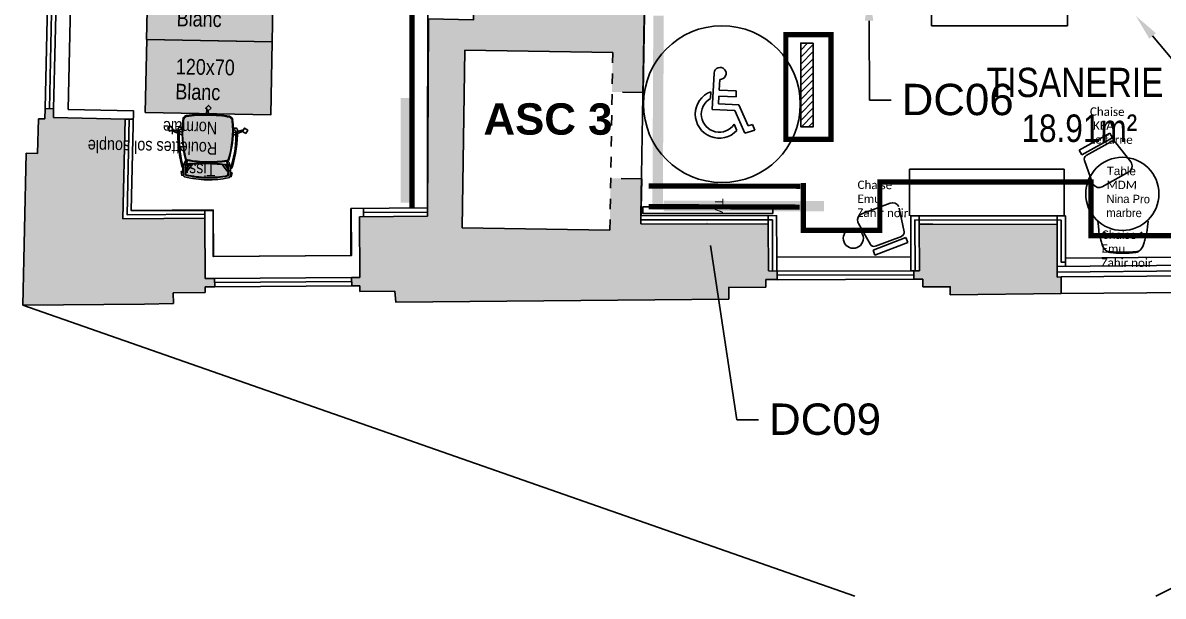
# Model space of a CAD drawing. Extents: x -28.9 to 23.3, y -8.4 to 57.6.
# Drawn here: x -16.27 to -5.36, y 19.56 to 25.05 of the extents above; entities that cross this region are included whole.
import ezdxf
from ezdxf import colors
from ezdxf.entities.mleader import LeaderData, LeaderLine
from ezdxf.enums import TextEntityAlignment as Align
from ezdxf.math import Vec2, Vec3

# ---------------------------------------------------------------- set-up
doc = ezdxf.new("R2010")
doc.units = 0
doc.header["$LTSCALE"] = 0.001
for name, pattern in [('AXES2', [28.575, 19.05, -3.175, 3.175, -3.175]), ('CACHE', [0.375, 0.25, -0.125]), ('CACHE2', [4.7625, 3.175, -1.5875]), ('HIDDEN', [9.525, 6.35, -3.175])]:
    doc.linetypes.add(name, pattern=pattern)
for name, color, linetype in [('01-FAC_CHASSIS EXI', 4, 'Continuous'), ('01-STR_MACONNERIE_HACH', 252, 'Continuous'), ('02-CL HACH PLATRE', 6, 'Continuous'), ('02-ISOLATION', 6, 'ISOLATION'), ('_ANNO-CONCEPT-T', 7, 'Continuous'), ('A-Etiq_Mob', 7, 'Continuous'), ('A-Etiquettes', 7, 'Continuous'), ('A-legende', 7, 'Continuous'), ('A-texte', 7, 'Continuous')]:
    doc.layers.add(name, color=color, linetype=linetype)
for name, color, linetype, true_color in [('04-MOBILIER', 1, 'Continuous', 0xff0000), ('A-cote', 7, 'Continuous', 0x425746), ('A-Détails', 7, 'Continuous', 0x00a500), ('A-mobilier', 7, 'Continuous', 0x666666), ('A-MOQUETTE', 7, 'Continuous', 0xe5ecff), ('A-projet', 7, 'Continuous', 0x5b6280), ('A-signalétique', 7, 'Continuous', 0x666666), ('couleur siege', 1, 'Continuous', 0xff0000), ('SA-ELEVATION', 2, 'Continuous', 0xffff00)]:
    doc.layers.add(name, color=color, linetype=linetype, true_color=true_color)
doc.layers.add('Cloison', color=6, linetype='Continuous', lineweight=30)
doc.styles.add('COTE 100', font='arial.ttf', dxfattribs={"height": 0.15})
doc.styles.add('ROMAND', font='romand', dxfattribs={"width": 0.7})
doc.styles.get("Standard").update_dxf_attribs({"font": 'ARIALN.TTF'})
doc.styles.add('Y_TXT_COT', font='arial.ttf', dxfattribs={"height": 0.2})
doc.linetypes.add('ISOLATION', pattern='A,0.00254,-2.54,[134,ltypeshp.shx,S=2.54,R=0,X=-2.54,Y=0],-5.08,[134,ltypeshp.shx,S=2.54,R=180,X=2.54,Y=0],-2.54', length=10.16254)

# ---------------------------------------------------------------- blocks, each defined once
blk = doc.blocks.new('chaise')
at = {"layer": 'A-mobilier', "ltscale": 0.1, "true_color": 0xc7c8ca}
h = blk.add_hatch(color=9, dxfattribs=at)
h.dxf.hatch_style = 1
h.paths.add_polyline_path([(0.272, 0.456, 0.30076), (0.236, 0.489, 0.043342), (0.008, 0.509, 0.043342), (-0.219, 0.489, 0.300759), (-0.255, 0.456, 0.09791), (-0.223, 0.027, 0.292085), (-0.207, 0.013, 0.040929), (0.008, -0.005, 0.040929), (0.223, 0.013, 0.292085), (0.239, 0.027, 0.09791)])
h.paths.add_polyline_path([(0.159, -0.024, 0.015765), (0.008, -0.018, 0.016739), (-0.152, -0.025), (-0.19, -0.069), (-0.218, -0.103, 0.040824), (-0.213, -0.142, 0.054873), (0.008, -0.167, 0.054873), (0.23, -0.142, 0.02252), (0.233, -0.121), (0.219, -0.101)])
h.paths.add_polyline_path([(0.191, -0.026, 0.003373), (0.159, -0.024), (0.219, -0.101), (0.233, -0.121, 0.02535), (0.235, -0.097)])
h.paths.add_polyline_path([(0.226, -0.03, 0.0036), (0.191, -0.026), (0.235, -0.097, 0.0714)])
h.paths.add_polyline_path([(-0.152, -0.025, 0.003505), (-0.185, -0.027), (-0.196, -0.043), (-0.217, -0.075, 0.030269), (-0.218, -0.103), (-0.19, -0.069)])
h.paths.add_polyline_path([(-0.185, -0.027, 0.002494), (-0.209, -0.03, 0.048116), (-0.217, -0.075), (-0.196, -0.043)], flags=17)
at = {"layer": 'A-mobilier'}
for p, q in [((0.004, 0.509), (0.006, 0.543)), ((0.022, 0.558), (0.023, 0.509)), ((-0.262, 0.365), (-0.287, 0.365)), ((0.279, 0.365), (0.303, 0.365)), ((-0.374, 0.349), (-0.308, 0.33)), ((-0.308, 0.308), (-0.363, 0.33)), ((-0.292, 0.326), (-0.283, 0.323)), ((-0.263, 0.345), (-0.272, 0.345)), ((0.279, 0.345), (0.288, 0.345)), ((0.279, 0.31), (0.309, 0.317)), ((0.309, 0.293), (0.279, 0.282)), ((0.324, 0.32), (0.378, 0.334)), ((0.398, 0.325), (0.324, 0.298)), ((-0.242, -0.066), (-0.241, -0.066)), ((-0.19, -0.069), (-0.219, -0.105)), ((-0.217, -0.075), (-0.196, -0.043)), ((0.233, -0.121), (0.219, -0.101)), ((0.258, -0.066), (0.257, -0.066))]:
    blk.add_line(p, q, dxfattribs=at)
at = {"layer": 'A-mobilier', "linetype": 'HIDDEN'}
for p, q in [((-0.263, 0.29), (-0.293, 0.302)), ((-0.283, 0.323), (-0.263, 0.317)), ((-0.196, -0.043), (-0.185, -0.027)), ((-0.152, -0.025), (-0.19, -0.069)), ((0.219, -0.101), (0.159, -0.024)), ((0.191, -0.026), (0.235, -0.097))]:
    blk.add_line(p, q, dxfattribs=at)
at = {"layer": 'A-mobilier'}
for points in [[(-0.024, 0.57), (0.006, 0.543), (0.034, 0.572), (0.003, 0.6)], [(-0.398, 0.31), (-0.363, 0.331), (-0.383, 0.366), (-0.418, 0.345)], [(0.395, 0.371), (0.378, 0.334), (0.415, 0.317), (0.432, 0.354)]]:
    blk.add_lwpolyline(points, close=True, dxfattribs=at)
for points in [[(-0.243, -0.109), (-0.259, -0.113), (-0.25, -0.153), (-0.237, -0.15)], [(0.255, -0.145), (0.275, -0.147), (0.28, -0.107), (0.259, -0.105)]]:
    blk.add_lwpolyline(points, dxfattribs=at)
for centre, radius, start, end in [((-0.212, 0.445), 0.0447, 99.9272, 166.8835), ((-0.019, -0.687), 1.184, 88.7046, 100.0235), ((0.008, -0.811), 1.32, 90, 99.927), ((0.008, -0.811), 1.32, 80.073, 90), ((0.035, -0.687), 1.184, 79.9765, 91.2954), ((0.228, 0.445), 0.0447, 13.1165, 80.0728), ((-0.287, 0.345), 0.02, 90, 178.2197), ((0.845, 0.323), 1.108, 173.1278, 195.4958), ((0.845, 0.323), 1.103, 173.7387, 195.3268), ((-0.203, 0.434), 0.0495, 115.9014, 169.3298), ((-0.829, 0.323), 1.103, 344.6732, 6.2613), ((-0.829, 0.323), 1.108, 344.5042, 6.8722), ((0.219, 0.434), 0.0495, 10.6702, 64.0986), ((0.303, 0.345), 0.02, 1.7803, 90), ((1.039, 0.304), 1.347, 178.2197, 195.2822), ((0.842, 0.272), 1.135, 177.2781, 195.5028), ((-0.272, 0.325), 0.02, 90, 177.2781), ((-0.826, 0.272), 1.135, 344.4972, 2.7219), ((-1.023, 0.304), 1.347, 344.7178, 1.7803), ((0.288, 0.325), 0.02, 2.7219, 90), ((-0.207, -0.008), 0.02, 80.7555, 159.0187), ((-0.204, 0.032), 0.02, 195.4958, 260.6251), ((0.02, -0.095), 0.243, 156.8702, 192.2258), ((-0.2, 0.037), 0.02, 195.3268, 260.7665), ((0.008, 1.315), 1.32, 260.6251, 270), ((-0.186, -0.008), 0.02, 114.7785, 159.0187), ((0.008, 1.315), 1.315, 260.7665, 270), ((0.008, 1.315), 1.315, 270, 279.2335), ((0.008, 1.315), 1.32, 270, 279.3749), ((0.202, -0.008), 0.02, 20.9813, 65.2215), ((0.216, 0.037), 0.02, 279.2335, 344.6732), ((0.223, -0.008), 0.02, 20.9813, 99.2445), ((-0.003, -0.095), 0.243, 347.7742, 23.1298), ((0.22, 0.032), 0.02, 279.3749, 344.5042), ((-0.241, -0.046), 0.02, 195.2822, 270), ((-0.233, -0.026), 0.02, 195.5028, 252.7294), ((0.02, -0.095), 0.263, 159.0187, 193.9621), ((0.02, -0.095), 0.238, 164.1556, 191.4603), ((0.031, -2.412), 2.399, 90.5363, 95.8288), ((0.031, -2.412), 2.394, 90.5374, 95.7482), ((-0.014, -2.412), 2.399, 84.1712, 89.4637), ((-0.014, -2.412), 2.394, 84.2518, 89.4626), ((-0.003, -0.095), 0.238, 348.5397, 15.8444), ((-0.003, -0.095), 0.263, 346.0379, 20.9813), ((0.249, -0.026), 0.02, 287.2706, 344.4972), ((0.257, -0.046), 0.02, 270, 344.7178), ((-0.22, -0.145), 0.02, 218.589, 257.0335), ((0.01, 0.853), 1.044, 257.0335, 269.9004), ((0.01, 0.853), 1.024, 257.1546, 269.8984), ((0.01, 0.853), 1.019, 257.3346, 269.8979), ((0.006, 0.853), 1.019, 270.1021, 282.6654), ((0.006, 0.853), 1.024, 270.1016, 282.8454), ((0.006, 0.853), 1.044, 270.0996, 282.9665), ((0.236, -0.145), 0.02, 282.9665, 321.411)]:
    blk.add_arc(centre, radius, start, end, dxfattribs=at)
blk = doc.blocks.new('SiègeT1')
at = {"layer": 'couleur siege', "true_color": 0x8a6689}
for points in [[(-0.194, 0.224), (-0.077, 0.21), (0.039, 0.212), (0.155, 0.217), (0.198, 0.222), (0.203, 0.244), (0.204, 0.282), (0.201, 0.321), (0.123, 0.338), (0.039, 0.343), (-0.023, 0.345), (-0.098, 0.338), (-0.149, 0.331), (-0.196, 0.322), (-0.202, 0.3), (-0.201, 0.265)], [(-0.208, -0.236), (-0.225, -0.22), (-0.234, -0.197), (-0.236, -0.14), (-0.238, -0.076), (-0.234, -0.012), (-0.228, 0.045), (-0.218, 0.102), (-0.211, 0.132), (-0.201, 0.169), (-0.197, 0.177), (-0.184, 0.18), (-0.12, 0.188), (-0.049, 0.193), (0.009, 0.195), (0.077, 0.193), (0.132, 0.188), (0.169, 0.183), (0.191, 0.179), (0.199, 0.177), (0.204, 0.173), (0.207, 0.164), (0.219, 0.115), (0.231, 0.045), (0.237, -0.005), (0.241, -0.063), (0.241, -0.105), (0.24, -0.159), (0.236, -0.197), (0.235, -0.21), (0.229, -0.22), (0.222, -0.229), (0.213, -0.234), (0.207, -0.236), (0.175, -0.242), (0.114, -0.248), (0.051, -0.251), (-0.05, -0.252), (-0.126, -0.247), (-0.191, -0.238)]]:
    blk.add_hatch(color=8, dxfattribs=at).paths.add_polyline_path(points)
at = {"extrusion": (0, 0, -1), "xscale": 0.8999999999999986, "yscale": 0.8999999999999986, "zscale": -0.9, "rotation": 180}
blk.add_blockref('chaise', (0.005, 0.195), dxfattribs=at)
at = {"layer": 'A-Etiq_Mob', "style": 'ROMAND', "width": 0.7}
for tag, p in [('FINITION', (-0.079, 0.177)), ('PIETEMENT', (-0.091, -0.031)), ('ASSISE', (-0.088, -0.224)), ('COULEUR', (-0.104, -0.424))]:
    blk.add_attdef(tag, p, '', height=0.15, dxfattribs=at)
blk = doc.blocks.new('Poste127')
at = {"transparency": 33554582}
h = blk.add_hatch(color=256, dxfattribs=at)
h.dxf.hatch_style = 1
h.set_gradient(color1=(199, 200, 202), color2=(255, 246, 230), tint=1, name='CURVED')
h.paths.add_polyline_path([(0, 0.7), (0, 0), (1.2, 0), (1.2, 0.7)])
blk.add_lwpolyline([(0, 0.7), (0, 0), (1.2, 0), (1.2, 0.7)], close=True)
at = {"layer": 'A-Etiq_Mob'}
for tag, p in [('FINITION', (0.284, 0.421)), ('DIM', (0.284, 0.18))]:
    blk.add_attdef(tag, p, '', height=0.15, dxfattribs=at)
blk = doc.blocks.new('*U23')
at = {"color": 0, "linetype": 'ByBlock', "lineweight": -2}
for p, q in [((0.17, 0.1896), (0.1083, -0.0569)), ((-0.015, 0.1154), (-0.0252, 0.0747)), ((0.101, 0.0864), (-0.015, 0.1154)), ((0.101, 0.0864), (0.1192, 0.1591)), ((-0.0588, 0.0282), (-0.1648, -0.0935)), ((0.0779, -0.0061), (-0.0588, 0.0282)), ((0.0908, 0.0457), (-0.0252, 0.0747)), ((0.0908, 0.0457), (0.0779, -0.0061)), ((0.1544, 0.058), (0.1429, 0.0119)), ((-0.2187, -0.1078), (-0.1921, -0.0751)), ((-0.1648, -0.0935), (-0.1921, -0.0751)), ((-0.044, -0.0187), (-0.1575, -0.1488)), ((0.1083, -0.0569), (-0.044, -0.0187)), ((-0.1575, -0.1488), (-0.2187, -0.1078)), ((-0.0691, -0.1113), (-0.1, -0.1468))]:
    blk.add_line(p, q, dxfattribs=at)
for centre, radius, start, end in [((0.1294, 0.1997), 0.0419, 345.94129, 255.94129), ((0.051, -0.074), 0.1677, 205.72075, 51.94231), ((0.051, -0.074), 0.1258, 197.23743, 43.10137)]:
    blk.add_arc(centre, radius, start, end, dxfattribs=at)
blk = doc.blocks.new('Xref-R1-2018-11')
at = {"layer": '01-STR_MACONNERIE_HACH'}
h = blk.add_hatch(color=256, dxfattribs=at)
h.dxf.hatch_style = 1
h.paths.add_polyline_path([(-13.248, 17.273), (-13.246, 17.355), (-13.326, 17.357), (-13.329, 17.259), (-13.391, 17.26), (-13.399, 16.927), (-13.508, 16.93), (-13.541, 15.475), (-12.378, 15.485), (-12.099, 15.493), (-12.101, 15.595), (-11.795, 15.597), (-11.795, 15.651), (-11.705, 15.652), (-11.706, 15.732), (-11.796, 15.731), (-11.8, 16.308), (-12.584, 16.301), (-12.563, 17.257)])
h.paths.add_polyline_path([(-13.016, 26.879), (-13.015, 26.929), (-13.175, 26.932), (-13.2, 25.804), (-13.04, 25.801), (-13.039, 25.847), (-12.369, 25.832), (-12.346, 26.864)])
h.paths.add_polyline_path([(-12.948, 29.884), (-12.947, 29.93), (-13.107, 29.934), (-13.132, 28.82), (-12.972, 28.816), (-12.971, 28.858), (-12.301, 28.843), (-12.278, 29.869)])
h.paths.add_polyline_path([(-12.881, 32.88), (-12.88, 32.926), (-13.04, 32.93), (-13.065, 31.819), (-12.905, 31.816), (-12.904, 31.857), (-12.234, 31.842), (-12.211, 32.865)])
h.paths.add_polyline_path([(-7.898, 17.894), (-7.925, 16.194), (-9.339, 16.216), (-9.312, 17.916)], flags=16)
edge = h.paths.add_edge_path()
edge.add_line((-5.736, 19.449), (-5.735, 19.673))
edge.add_line((-5.735, 19.673), (-6.241, 19.672))
edge.add_line((-6.241, 19.672), (-6.241, 19.712))
edge.add_line((-6.241, 19.712), (-6.301, 19.712))
edge.add_line((-6.301, 19.712), (-6.3, 19.332))
edge.add_line((-6.3, 19.332), (-6.3, 19.212))
edge.add_line((-6.3, 19.212), (-6.3, 18.852))
edge.add_line((-6.3, 18.852), (-4.904, 18.85))
edge.add_line((-4.904, 18.85), (-4.79, 18.848))
edge.add_line((-4.79, 18.848), (-4.79, 18.85))
edge.add_line((-4.79, 18.85), (0.023, 18.845))
edge.add_line((0.023, 18.845), (0.106, 18.845))
edge.add_line((0.106, 18.845), (0.281, 18.845))
edge.add_line((0.281, 18.845), (0.449, 18.845))
edge.add_line((0.449, 18.845), (0.449, 18.425))
edge.add_line((0.449, 18.425), (0.449, 16.685))
edge.add_line((0.449, 16.685), (0.449, 16.24))
edge.add_line((0.449, 16.24), (0.224, 16.243))
edge.add_line((0.224, 16.243), (0.155, 16.243))
edge.add_line((0.155, 16.243), (-0.001, 16.245))
edge.add_line((-0.001, 16.245), (-0.247, 16.245))
edge.add_line((-0.247, 16.245), (-0.245, 15.778))
edge.add_line((-0.245, 15.778), (-1.206, 15.769))
edge.add_line((-1.206, 15.769), (-1.205, 15.609))
edge.add_line((-1.205, 15.609), (-1.102, 15.61))
edge.add_line((-1.102, 15.61), (-1.102, 15.568))
edge.add_line((-1.102, 15.568), (-0.915, 15.565))
edge.add_line((-0.915, 15.565), (-0.933, 14.246))
edge.add_line((-0.933, 14.246), (0.286, 14.181))
edge.add_line((0.286, 14.181), (0.599, 14.665))
edge.add_line((0.599, 14.665), (0.871, 14.653))
edge.add_line((0.871, 14.653), (1.106, 14.67))
edge.add_arc((1.275, 16.782), 2.119, 265.4303, 301.2709)
edge.add_arc((40.798, -48.297), 74.021, 121.07038, 121.27092, ccw=False)
edge.add_line((2.596, 15.105), (3.168, 15.533))
edge.add_line((3.168, 15.533), (0.286, 19.372))
edge.add_line((0.286, 19.372), (-0.76, 19.393))
edge.add_line((-0.76, 19.393), (-0.747, 22.141))
edge.add_line((-0.747, 22.141), (-5.843, 22.165))
edge.add_line((-5.843, 22.165), (-5.797, 28.561))
edge.add_line((-5.797, 28.561), (-5.795, 29.111))
edge.add_line((-5.795, 29.111), (-6.316, 29.111))
edge.add_line((-6.316, 29.111), (-6.302, 20.622))
edge.add_line((-6.302, 20.622), (-6.242, 20.622))
edge.add_line((-6.242, 20.622), (-6.242, 20.662))
edge.add_line((-6.242, 20.662), (-5.731, 20.663))
edge.add_line((-5.731, 20.663), (-5.727, 21.265))
edge.add_line((-5.727, 21.265), (-5.527, 21.264))
edge.add_line((-5.527, 21.264), (-5.526, 21.589))
edge.add_line((-5.526, 21.589), (-1.324, 21.57))
edge.add_line((-1.324, 21.57), (-1.334, 19.428))
edge.add_line((-1.334, 19.428), (-5.736, 19.449))
h.paths.add_polyline_path([(-6.324, 34.208), (-6.319, 31.031), (-5.787, 31.031), (-5.774, 34.209)])
h.paths.add_polyline_path([(-13.076, 46.557), (-13.075, 46.625), (-13.135, 46.627), (-13.137, 46.538), (-13.224, 46.54), (-13.233, 46.163), (-13.194, 46.162), (-13.201, 45.865), (-13.28, 45.867), (-13.285, 45.627), (-13.311, 45.628), (-13.333, 44.653), (-13.307, 44.652), (-13.313, 44.402), (-13.234, 44.4), (-13.241, 44.095), (-13.279, 44.096), (-13.288, 43.725), (-13.2, 43.724), (-13.202, 43.625), (-13.142, 43.623), (-13.141, 43.688), (-12.9, 43.683), (-12.835, 46.552)])
h.paths.add_polyline_path([(-13.176, 42.149), (-13.174, 42.214), (-13.234, 42.215), (-13.236, 42.139), (-13.323, 42.141), (-13.332, 41.765), (-13.293, 41.764), (-13.3, 41.46), (-13.379, 41.462), (-13.385, 41.218), (-13.41, 41.218), (-13.432, 40.253), (-13.407, 40.252), (-13.412, 40.01), (-13.333, 40.008), (-13.34, 39.7), (-13.378, 39.701), (-13.387, 39.33), (-13.299, 39.328), (-13.301, 39.239), (-13.241, 39.237), (-13.24, 39.299), (-12.999, 39.294), (-12.934, 42.143)])
h.paths.add_polyline_path([(-12.133, 36.307), (-8.706, 36.23), (-7.819, 36.245), (-7.814, 36.868), (-13.052, 36.904), (-13.033, 37.754), (-13.275, 37.76), (-13.273, 37.835), (-13.333, 37.837), (-13.335, 37.741), (-13.422, 37.743), (-13.431, 37.366), (-13.392, 37.365), (-13.399, 37.058), (-13.479, 37.059), (-13.484, 36.813), (-13.506, 36.813), (-13.53, 35.762), (-13.508, 35.761), (-13.515, 35.431), (-12.983, 35.419), (-12.997, 34.816), (-12.837, 34.813), (-12.836, 34.849), (-12.166, 34.834)])
h.paths.add_polyline_path([(-12.437, 22.845), (-12.414, 23.862), (-13.084, 23.877), (-13.082, 23.941), (-13.242, 23.944), (-13.268, 22.819), (-13.108, 22.816), (-13.107, 22.86)])
h.paths.add_polyline_path([(-12.53, 18.704), (-12.482, 20.85), (-13.042, 20.863), (-13.152, 20.864), (-13.15, 20.935), (-13.31, 20.938), (-13.335, 19.841), (-13.441, 19.844), (-13.458, 19.073), (-13.351, 19.071), (-13.358, 18.736), (-13.295, 18.735), (-13.297, 18.647), (-13.217, 18.646), (-13.216, 18.719)])
h.paths.add_polyline_path([(-6.372, 48.192), (-6.362, 48.083), (-6.35, 45.986), (-6.355, 36.933), (-6.374, 36.933), (-6.379, 36.271), (-6.327, 36.271), (-6.326, 36.129), (-5.766, 36.13), (-5.763, 36.865), (-5.789, 36.865), (-5.862, 50.72), (-13.17, 50.678), (-13.239, 47.632), (-13.199, 47.631), (-13.206, 47.338), (-13.119, 47.336), (-13.121, 47.216), (-13.061, 47.215), (-13.06, 47.277), (-12.758, 47.271), (-12.761, 47.906), (-12.774, 50.156), (-9.694, 50.173), (-9.694, 50.213), (-8.334, 50.221), (-8.334, 50.271), (-7.404, 50.277), (-6.384, 50.277)])
h.paths.add_polyline_path([(-9.228, 18.277), (-9.229, 18.207), (-9.229, 18.207), (-9.659, 18.217), (-9.67, 16.326), (-10.321, 16.321), (-10.316, 15.742), (-10.395, 15.742), (-10.394, 15.662), (-10.316, 15.662), (-10.316, 15.608), (-9.982, 15.61), (-9.973, 15.506), (-6.787, 15.534), (-6.787, 15.646), (-6.432, 15.647), (-6.433, 15.722), (-6.324, 15.722), (-6.324, 15.802), (-6.408, 15.804), (-6.409, 16.252), (-7.629, 16.254), (-7.62, 16.686), (-7.917, 16.691), (-7.904, 17.516), (-7.607, 17.511), (-7.595, 18.251), (-7.867, 18.256)])
h.paths.add_polyline_path([(-3.647, 16.249), (-4.965, 16.251), (-4.964, 15.806), (-5.016, 15.806), (-5.016, 15.726), (-4.932, 15.726), (-4.932, 15.652), (-4.669, 15.652), (-4.669, 15.576), (-3.606, 15.586), (-3.608, 15.746), (-3.645, 15.745)], flags=17)
at = {"layer": '02-CL HACH PLATRE', "lineweight": 13, "transparency": 33554687}
h = blk.add_hatch(dxfattribs=at)
h.set_pattern_fill('ANSI31', color=256, scale=0.015)
h.paths.add_polyline_path([(-6.099, 17.183), (-5.979, 17.183), (-5.979, 17.983), (-6.099, 17.983)])
for p, q in [((-7.595, 18.251), (-7.607, 17.511)), ((-7.607, 17.511), (-7.804, 17.515)), ((-13.329, 17.259), (-13.326, 17.357)), ((-13.248, 17.273), (-13.246, 17.355)), ((-13.399, 16.927), (-13.391, 17.26)), ((-12.563, 17.257), (-13.248, 17.273)), ((-12.584, 16.301), (-12.563, 17.257)), ((-13.508, 16.93), (-13.541, 15.475)), ((-13.399, 16.927), (-13.508, 16.93)), ((-7.817, 16.689), (-7.62, 16.686)), ((-7.629, 16.254), (-7.62, 16.686)), ((-12.584, 16.301), (-11.8, 16.308)), ((-11.8, 16.308), (-11.796, 15.731)), ((-10.321, 16.321), (-9.67, 16.326)), ((-10.316, 15.742), (-10.321, 16.321)), ((-6.408, 15.804), (-6.409, 16.252)), ((-4.964, 15.806), (-4.965, 16.251)), ((-3.647, 16.249), (-4.834, 16.25)), ((-3.645, 15.745), (-3.647, 16.249)), ((-11.706, 15.732), (-11.796, 15.731)), ((-10.316, 15.742), (-10.395, 15.742)), ((-6.324, 15.802), (-6.408, 15.804)), ((-5.016, 15.806), (-4.964, 15.806)), ((-3.608, 15.746), (-3.645, 15.745)), ((-11.705, 15.652), (-11.795, 15.651)), ((-11.795, 15.651), (-11.795, 15.597)), ((-10.316, 15.662), (-10.394, 15.662)), ((-10.316, 15.608), (-10.316, 15.662)), ((-9.982, 15.61), (-10.316, 15.608)), ((-1.205, 15.609), (-3.606, 15.586)), ((-12.099, 15.493), (-12.378, 15.485)), ((-11.795, 15.597), (-12.101, 15.595)), ((-12.101, 15.595), (-12.099, 15.493)), ((-13.541, 15.475), (-12.378, 15.485)), ((-5.58, 12.691), (-13.541, 15.475)), ((-2.701, 12.691), (0.286, 14.181))]:
    blk.add_line(p, q)
at = {"linetype": 'Continuous'}
for p, q in [((-9.312, 17.916), (-9.339, 16.216)), ((-9.312, 17.916), (-7.898, 17.894)), ((-9.339, 16.216), (-7.925, 16.194))]:
    blk.add_line(p, q, dxfattribs=at)
at = {"linetype": 'CACHE2'}
blk.add_line((-7.898, 17.894), (-7.925, 16.194), dxfattribs=at)
for points in [[(-9.228, 18.277), (-9.229, 18.207), (-9.659, 18.217), (-9.67, 16.326)], [(-13.326, 17.357), (-13.246, 17.355)], [(-13.391, 17.26), (-13.329, 17.259)], [(-6.409, 16.252), (-7.629, 16.254)], [(-4.965, 16.251), (-4.834, 16.25)], [(-11.705, 15.652), (-11.706, 15.732)], [(-10.394, 15.662), (-10.395, 15.742)], [(-6.432, 15.647), (-6.433, 15.722)], [(-6.324, 15.722), (-6.433, 15.722)], [(-6.324, 15.722), (-6.324, 15.802)], [(-5.016, 15.726), (-5.016, 15.806)], [(-5.016, 15.726), (-4.932, 15.726)], [(-4.932, 15.652), (-4.932, 15.726)], [(-3.606, 15.586), (-3.608, 15.746)], [(-9.982, 15.61), (-9.973, 15.506), (-6.787, 15.534)], [(-6.787, 15.534), (-6.787, 15.646), (-6.432, 15.647)], [(-4.932, 15.652), (-4.669, 15.652), (-4.669, 15.576)], [(-4.669, 15.576), (-3.606, 15.586)]]:
    blk.add_lwpolyline(points)
at = {"linetype": 'Continuous'}
blk.add_lwpolyline([(-5.979, 17.983), (-6.099, 17.983), (-6.099, 17.183), (-5.979, 17.183), (-5.979, 17.983)], dxfattribs=at)
at = {"color": 6}
blk.add_circle((-6.853, 17.399, 0), 0.75, dxfattribs=at)
at = {"layer": '01-FAC_CHASSIS EXI', "linetype": 'Continuous'}
for p, q in [((-13.286, 17.356), (-13.257, 18.646)), ((-5.016, 15.766), (-6.324, 15.762)), ((-3.645, 15.792), (-1.207, 15.815)), ((-10.395, 15.702), (-11.705, 15.692))]:
    blk.add_line(p, q, dxfattribs=at)
at = {"layer": '01-FAC_CHASSIS EXI'}
for p, q in [((-1.207, 15.869), (-3.646, 15.845)), ((-1.206, 15.769), (-3.608, 15.746))]:
    blk.add_line(p, q, dxfattribs=at)
for points in [[(-13.326, 17.357), (-13.297, 18.647)], [(-13.217, 18.646), (-13.246, 17.355)], [(-10.395, 15.742), (-11.706, 15.732)], [(-5.016, 15.806), (-6.324, 15.802)], [(-5.016, 15.726), (-6.324, 15.719)], [(-11.705, 15.652), (-10.394, 15.662)]]:
    blk.add_lwpolyline(points, dxfattribs=at)
at = {"layer": '02-ISOLATION', "linetype": 'Continuous'}
for p, q in [((-6.328, 15.935), (-6.328, 15.802)), ((-5.045, 15.939), (-5.045, 15.806)), ((-3.567, 15.926), (-3.567, 15.846))]:
    blk.add_line(p, q, dxfattribs=at)
for points in [[(-12.332, 23.94), (-12.359, 22.763), (-12.918, 22.776), (-12.96, 20.941), (-12.4, 20.928), (-12.452, 18.622), (-13.077, 18.636), (-13.106, 17.349), (-12.481, 17.335), (-12.503, 16.381), (-11.72, 16.387), (-11.72, 15.942), (-10.398, 15.951), (-10.401, 16.4), (-9.67, 16.406)], [(-12.563, 17.257), (-12.483, 17.255)], [(-11.8, 16.306), (-11.801, 16.386)], [(-10.281, 16.321), (-10.281, 16.401)], [(-7.629, 16.334), (-6.33, 16.332), (-6.328, 15.935), (-5.045, 15.939), (-5.046, 16.331), (-3.567, 16.329), (-3.567, 15.926), (-1.128, 15.949)], [(-6.409, 16.252), (-6.409, 16.332)], [(-4.965, 16.251), (-4.965, 16.33)], [(-3.647, 16.249), (-3.647, 16.329)]]:
    blk.add_lwpolyline(points, dxfattribs=at)
at = {"layer": '02-ISOLATION', "linetype": 'ISOLATION', "ltscale": 0.004}
for points in [[(-12.523, 17.256), (-12.543, 16.341), (-11.8, 16.346)], [(-10.281, 16.361), (-9.67, 16.366)], [(-7.629, 16.294), (-6.369, 16.292), (-6.37, 15.802), (-6.33, 15.803)], [(-5.044, 15.806), (-5.004, 15.806), (-5.006, 16.291), (-3.607, 16.289), (-3.607, 15.886), (-3.567, 15.886)]]:
    blk.add_lwpolyline(points, dxfattribs=at)
at = {"color": 6, "extrusion": (4.19851e-09, 7.43044e-09, -1), "xscale": 1.370923345757077, "yscale": 1.370923345757077, "zscale": 1.370923345757077, "rotation": 17.05503170910366}
blk.add_blockref('*U23', (6.781, 17.38, 0), dxfattribs=at)
at = {"insert": (-9.134, 17.408), "char_height": 0.3, "width": 1.4724, "attachment_point": 1, "rotation": 359.9558, "style": 'COTE 100'}
blk.add_mtext('{\\fArial|b1|i0|c0|p34;ASC 3}', dxfattribs=at)
blk = doc.blocks.new('A$C7F8468B1')
at = {"layer": '04-MOBILIER'}
for centre, radius, start, end in [((20.8, -69), 91.5, 88.4948, 98.0977), ((20.8, -61.3), 84.7, 88.3377, 96.6108), ((25.7, -61.3), 84.7, 83.3892, 91.6623), ((25.6, -68.1), 91.5, 83.6625, 91.5052), ((25.6, -69), 91.5, 81.9023, 91.5052), ((20.5, -18.6), 27, 84.0728, 125.5143), ((26.1, -17.8), 26.2, 53.8955, 96.2776)]:
    blk.add_arc(centre, radius, start, end, dxfattribs=at)
for points in [[(11, 22.8), (10, 22.5), (6.3, 21.3), (3.6, 16.2), (2.1, 10.2), (0.6, 5.2), (0.1, 1.5), (-0.9, -7.2)], [(35.4, 22.8), (36.5, 22.5), (40.1, 21.3), (42.9, 16.2), (44.3, 10.2), (45.9, 5.2), (46.4, 1.5), (47.1, -7.4)]]:
    blk.add_open_spline(points, degree=3, knots=[0, 0, 0, 0, 3.716681, 12.506628, 17.24982, 24.62784, 29.757352, 29.757352, 29.757352, 29.757352], dxfattribs=at)
blk = doc.blocks.new('A$C78984A03')
at = {"layer": '04-MOBILIER'}
for p, q in [((-15.4, 37.9), (15.4, 37.9)), ((-15.4, 37.9), (-15.4, 33.2)), ((15.4, 33.2), (-15.4, 33.2)), ((12.3, 30.8), (-12.3, 30.8)), ((15.4, 37.9), (15.4, 33.2)), ((-15.8, 27.8), (-19.2, 6.9)), ((19.2, 6.9), (15.8, 27.8))]:
    blk.add_line(p, q, dxfattribs=at)
blk.add_lwpolyline([(13.3, 0), (-13.3, 0)], dxfattribs=at)
for centre, radius, start, end in [((-12.3, 27.2), 3.55, 90, 170.8898), ((12.3, 27.2), 3.55, 9.1102, 90), ((-13.3, 5.9), 5.92, 184.1307, 270), ((13.3, 5.9), 5.92, 270, 355.8693), ((13.3, 5.9), 5.92, 355.8693, 9.1102)]:
    blk.add_arc(centre, radius, start, end, dxfattribs=at)
blk = doc.blocks.new('A$C1E0C1A8B')
at = {"layer": '04-MOBILIER', "linetype": 'Continuous'}
for p, q in [((1.649, 20.209), (0.171, 20.209)), ((0.171, 19.761), (0.171, 20.209)), ((1.649, 19.759), (1.649, 20.209))]:
    blk.add_line(p, q, dxfattribs=at)
at = {"layer": '04-MOBILIER', "ltscale": 0.01}
blk.add_lwpolyline([(0.382, 22.28), (1.682, 22.28), (1.682, 21.58), (0.382, 21.58)], close=True, dxfattribs=at)
at = {"layer": '04-MOBILIER', "linetype": 'Continuous'}
blk.add_lwpolyline([(-1.136, 19.784), (-1.136, 19.849), (-2.379, 19.849), (-2.379, 19.784)], close=True, dxfattribs=at)
at = {"layer": '04-MOBILIER', "ltscale": 0.01}
blk.add_circle((2.207, 19.972), 0.35, dxfattribs=at)
at = {"layer": '04-MOBILIER', "linetype": 'Continuous'}
blk.add_circle((-0.367, 19.547), 0.0962, dxfattribs=at)
at = {"layer": 'Cloison', "xscale": 0.01088851408361933, "yscale": 0.01088851408361933, "zscale": 0.01088851408361933}
for p, rotation in [((2.141, 20.111), 29.04306854161577), ((-0.149, 19.832), 200.6459860292731)]:
    blk.add_blockref('A$C78984A03', p, dxfattribs=dict(at, rotation=rotation))
at = {"layer": 'SA-ELEVATION', "xscale": 0.01, "yscale": 0.01, "zscale": 0.01, "rotation": 179.9253339814765}
blk.add_blockref('A$C7F8468B1', (2.444, 19.638), dxfattribs=at)
at = {"layer": '_ANNO-CONCEPT-T', "char_height": 0.08, "width": 1.4724, "attachment_point": 1}
for s, insert, rotation in [('{\\fCalibri|b0|i0|c0|p34;Chaise\\PIKEA \\PLeifarne}', (1.897, 20.8), 359.5012), ('{\\fArial|b0|i0|c0|p34;Table\\P\\fCalibri|b0|i0|c0|p34;MDM \\P\\fMangal|b0|i0|c0|p2;Nina Pro\\Pmarbre}', (2.058, 20.232), 359.5012), ('{\\fCalibri|b0|i0|c0|p34;Chaise\\PEmu\\PZahir noir}', (-0.326, 20.099), 359.5012), ('{\\fArial|b0|i0|c0|p34;TV}', (-1.611, 19.93), 269.5012), ('{\\fCalibri|b0|i0|c0|p34;Chaise\\PEmu\\PZahir noir}', (2.01, 19.622), 359.5012)]:
    blk.add_mtext(s, dxfattribs=dict(at, insert=insert, rotation=rotation))

msp = doc.modelspace()

# ---------------------------------------------------------------- linework, layer by layer
at = {"layer": 'A-Etiquettes', "color": 1, "true_color": 0xff0000, "const_width": 0.1}
msp.add_lwpolyline([(-12.6, 23.326), (-12.6, 24.326)], dxfattribs=at)
at = {"layer": 'A-legende', "color": 205, "linetype": 'CACHE', "ltscale": 2000, "true_color": 0x8546b9, "const_width": 0.05}
msp.add_lwpolyline([(-12.541, 23.274), (-12.541, 28.333)], dxfattribs=at)
at = {"layer": 'A-legende', "linetype": 'CACHE', "ltscale": 2000}
msp.add_lwpolyline([(-8.889, 25.397, 0.05, 0.05, 0), (-2.475, 25.397, 0.05, 0.05, 0), (-2.475, 23.339, 0.05, 0.05, 0), (-3.333, 23.339, 0.05, 0.05, 0), (-3.333, 23.009, 0.05, 0.05, 0), (-6.045, 23.009, 0.05, 0.05, 0), (-6.045, 23.524, 0.05, 0.05, 0), (-8.066, 23.524, 0.05, 0.05, 0), (-8.066, 23.06, 0.05, 0.05, 0), (-8.798, 23.06, 0.05, 0.05, 0), (-8.798, 23.514, 0, 0, 0)], format="xyseb", dxfattribs=at)
at = {"layer": 'A-legende', "linetype": 'CACHE', "ltscale": 2000, "const_width": 0.05}
msp.add_lwpolyline([(-8.965, 24.934), (-8.534, 24.934), (-8.534, 23.931), (-8.965, 23.931)], close=True, dxfattribs=at)
at = {"layer": 'A-legende', "color": 39, "linetype": 'CACHE2', "ltscale": 100, "true_color": 0x663d19, "const_width": 0.05}
msp.add_lwpolyline([(-8.828, 23.483), (-10.279, 23.485)], dxfattribs=at)
at = {"layer": 'A-legende', "color": 151, "linetype": 'CACHE', "ltscale": 2000, "true_color": 0xa4b6e5, "const_width": 0.05}
msp.add_lwpolyline([(-8.832, 23.283), (-10.279, 23.288)], dxfattribs=at)
at = {"layer": 'A-MOQUETTE', "ltscale": 0.01}
msp.add_lwpolyline([(-15.056, 30.809), (-15.083, 29.632), (-15.643, 29.645), (-15.684, 27.81), (-15.124, 27.797), (-15.176, 25.491), (-15.802, 25.505), (-15.831, 24.218), (-15.205, 24.204), (-15.227, 23.25), (-14.445, 23.25), (-14.441, 22.811), (-13.122, 22.82), (-13.126, 23.269), (-12.394, 23.275), (-12.384, 30.283), (-10.637, 30.282), (-10.637, 40.715)], dxfattribs=at)
at = {"layer": 'A-projet', "ltscale": 0.01}
for points in [[(-15.802, 25.505), (-15.831, 24.218), (-15.205, 24.204), (-15.227, 23.25), (-14.445, 23.256), (-14.441, 22.811), (-13.126, 22.82), (-13.126, 23.269), (-12.394, 23.275), (-12.384, 28.357)], [(-10.32, 25.118), (-10.354, 23.202), (-9.054, 23.201), (-9.052, 22.804), (-7.769, 22.808), (-7.77, 23.199), (-6.291, 23.199), (-6.291, 22.795), (-3.852, 22.818)]]:
    msp.add_lwpolyline(points, dxfattribs=at)
at = {"layer": 'A-signalétique', "color": 132, "linetype": 'AXES2', "ltscale": 50, "true_color": 0x18c9c0, "const_width": 0.1}
msp.add_lwpolyline([(-10.192, 23.26), (-10.183, 25.115)], dxfattribs=at)
at = {"layer": 'A-signalétique', "color": 253, "linetype": 'AXES2', "ltscale": 50, "true_color": 0x999999, "const_width": 0.1}
msp.add_lwpolyline([(-10.134, 23.294), (-8.601, 23.292)], dxfattribs=at)

# ---------------------------------------------------------------- block references
at = {"ltscale": 0.01}
msp.add_blockref('Xref-R1-2018-11', (-2.724, 6.869), dxfattribs=at)
at = {"layer": 'A-mobilier', "ltscale": 0.01}
msp.add_blockref('A$C1E0C1A8B', (-7.953, 3.438), dxfattribs=at)
at = {"layer": 'A-mobilier', "ltscale": 0.1}
ref = msp.add_blockref('Poste127', (-15.067, 25.588), dxfattribs=dict(at, xscale=-1, rotation=178.9172192946077))
ref.add_attrib('STRATIFIE', 'Blanc', (-14.794, 25.014), dxfattribs={"layer": 'A-Etiq_Mob', "ltscale": 0.1, "height": 0.15, "rotation": 358.9172})
ref.add_attrib('DIM', '120x70', (-14.789, 25.254), dxfattribs={"layer": 'A-Etiq_Mob', "ltscale": 0.1, "height": 0.15, "rotation": 358.9172})
ref = msp.add_blockref('Poste127', (-15.08, 24.888), dxfattribs=dict(at, xscale=-1, rotation=178.9172192946077))
ref.add_attrib('STRATIFIE', 'Blanc', (-14.807, 24.314), dxfattribs={"layer": 'A-Etiq_Mob', "ltscale": 0.1, "height": 0.15, "rotation": 358.9172})
ref.add_attrib('DIM', '120x70', (-14.802, 24.554), dxfattribs={"layer": 'A-Etiq_Mob', "ltscale": 0.1, "height": 0.15, "rotation": 358.9172})
at = {"layer": 'A-mobilier'}
ref = msp.add_blockref('SiègeT1', (-14.496, 23.911), dxfattribs=dict(at, rotation=178.9172192946078))
ref.add_attrib('FINITION', 'Tissu', dxfattribs={"layer": 'A-Etiq_Mob', "height": 0.12, "rotation": 178.9172}).set_placement((-14.421, 23.732), align=Align.BOTTOM_LEFT)
ref.add_attrib('ASSISE', 'Normale', dxfattribs={"layer": 'A-Etiq_Mob', "height": 0.12, "rotation": 178.9172}).set_placement((-14.404, 24.134), align=Align.BOTTOM_LEFT)
ref.add_attrib('PIETEMENT', 'Roulettes sol souple', dxfattribs={"layer": 'A-Etiq_Mob', "height": 0.12, "rotation": 178.9172}).set_placement((-14.404, 23.94), align=Align.BOTTOM_LEFT)

# ---------------------------------------------------------------- texts
at = {"layer": 'A-texte', "ltscale": 0.1, "insert": (-7.044, 24.616), "char_height": 0.2799, "attachment_point": 1}
msp.add_mtext_dynamic_manual_height_columns('TISANERIE', width=2.53709, gutter_width=12.5, heights=[0], dxfattribs=at)

# ---------------------------------------------------------------- next in the draw order: leaders
at = {"layer": 'A-Détails'}
ml = msp.add_multileader_mtext('Standard', dxfattribs=at)
ml.set_content('DC06', color=256, style='Y_TXT_COT')
ml.set_leader_properties()
ml.build(insert=Vec2(0, 0))
ml.multileader.update_dxf_attribs({"has_text_frame": 1, "text_left_attachment_type": 2, "text_right_attachment_type": 2, "dogleg_length": 1, "arrow_head_size": 0.25})
ctx = ml.context
ctx.base_point, ctx.char_height, ctx.arrow_head_size, ctx.landing_gap_size, ctx.plane_origin = Vec3(-7.957, 24.308), 0.3, 0.25, 0.1, Vec3(-11.402, 27.176)
ctx.left_attachment, ctx.right_attachment = 2, 2
notes = []
notes.append((ctx, [(0, (1, 1, 0), (-8.164, 24.308), (1, 0), 0.207, [(0, [(-8.171, 25.317)], 0, [])])]))
ctx.mtext.insert, ctx.mtext.rotation, ctx.mtext.width, ctx.mtext.defined_height, ctx.mtext.flow_direction = Vec3(-7.857, 24.463), 6.283185, 0.43654, 0.2, 5
ctx.mtext.has_bg_fill, ctx.mtext.bg_color, ctx.mtext.bg_scale_factor, ctx.mtext.bg_transparency, ctx.mtext.use_window_bg_color = 1, -1027028792, 1.5, 0, 1
ml = msp.add_multileader_mtext('Standard', dxfattribs=at)
ml.set_content('DC06', color=256, style='Y_TXT_COT')
ml.set_leader_properties()
ml.build(insert=Vec2(0, 0))
ml.multileader.update_dxf_attribs({"has_text_frame": 1, "text_left_attachment_type": 2, "text_right_attachment_type": 2, "dogleg_length": 1, "arrow_head_size": 0.25})
ctx = ml.context
ctx.base_point, ctx.char_height, ctx.arrow_head_size, ctx.landing_gap_size, ctx.plane_origin = Vec3(-4.9, 24.504), 0.3, 0.25, 0.1, Vec3(-8.344, 27.372)
ctx.left_attachment, ctx.right_attachment = 2, 2
notes.append((ctx, [(0, (1, 1, 0), (-5.107, 24.504), (1, 0), 0.207, [(0, [(-5.617, 25.113)], 0, [])])]))
ctx.mtext.insert, ctx.mtext.rotation, ctx.mtext.width, ctx.mtext.defined_height, ctx.mtext.flow_direction = Vec3(-4.8, 24.659), 6.283185, 0.43654, 0.2, 5
ctx.mtext.has_bg_fill, ctx.mtext.bg_color, ctx.mtext.bg_scale_factor, ctx.mtext.bg_transparency, ctx.mtext.use_window_bg_color = 1, -1027028792, 1.5, 0, 1
ml = msp.add_multileader_mtext('Standard', dxfattribs=at)
ml.set_content('DC09', color=256, style='Y_TXT_COT')
ml.set_leader_properties()
ml.build(insert=Vec2(0, 0))
ml.multileader.update_dxf_attribs({"has_text_frame": 1, "text_left_attachment_type": 2, "text_right_attachment_type": 2, "dogleg_length": 1, "arrow_head_size": 0.25})
ctx = ml.context
ctx.base_point, ctx.char_height, ctx.arrow_head_size, ctx.landing_gap_size, ctx.plane_origin = Vec3(-9.226, 21.249), 0.3, 0.25, 0.1, Vec3(-12.518, 26.857)
ctx.left_attachment, ctx.right_attachment = 2, 2
notes.append((ctx, [(0, (1, 1, 0), (-9.433, 21.249), (1, 0), 0.207, [(0, [(-9.724, 23.162)], 0, [])])]))
ctx.mtext.insert, ctx.mtext.rotation, ctx.mtext.width, ctx.mtext.defined_height, ctx.mtext.flow_direction = Vec3(-9.126, 21.404), 6.283185, 0.43654, 0.2, 5
ctx.mtext.has_bg_fill, ctx.mtext.bg_color, ctx.mtext.bg_scale_factor, ctx.mtext.bg_transparency, ctx.mtext.use_window_bg_color = 1, -1027028792, 1.5, 0, 1
for ctx, leaders in notes:
    for number, flags, end, landing, length, lines in leaders:
        leader = LeaderData()
        leader.index, (leader.has_last_leader_line, leader.has_dogleg_vector, leader.attachment_direction) = number, flags
        leader.last_leader_point, leader.dogleg_vector, leader.dogleg_length = Vec3(end), Vec3(landing), length
        for number, points, colour, breaks in lines:
            line = LeaderLine()
            line.index, line.vertices, line.color, line.breaks = number, Vec3.list(points), colors.encode_raw_color(colour), breaks
            leader.lines.append(line)
        ctx.leaders.append(leader)

# ---------------------------------------------------------------- next in the draw order: texts
at = {"layer": 'A-cote', "color": 30, "insert": (-6.711, 24.169), "char_height": 0.2633, "width": 1.21952, "attachment_point": 1, "rotation": 0.0792}
msp.add_mtext('18.91m²', dxfattribs=at)

doc.saveas('drawing.dxf')
